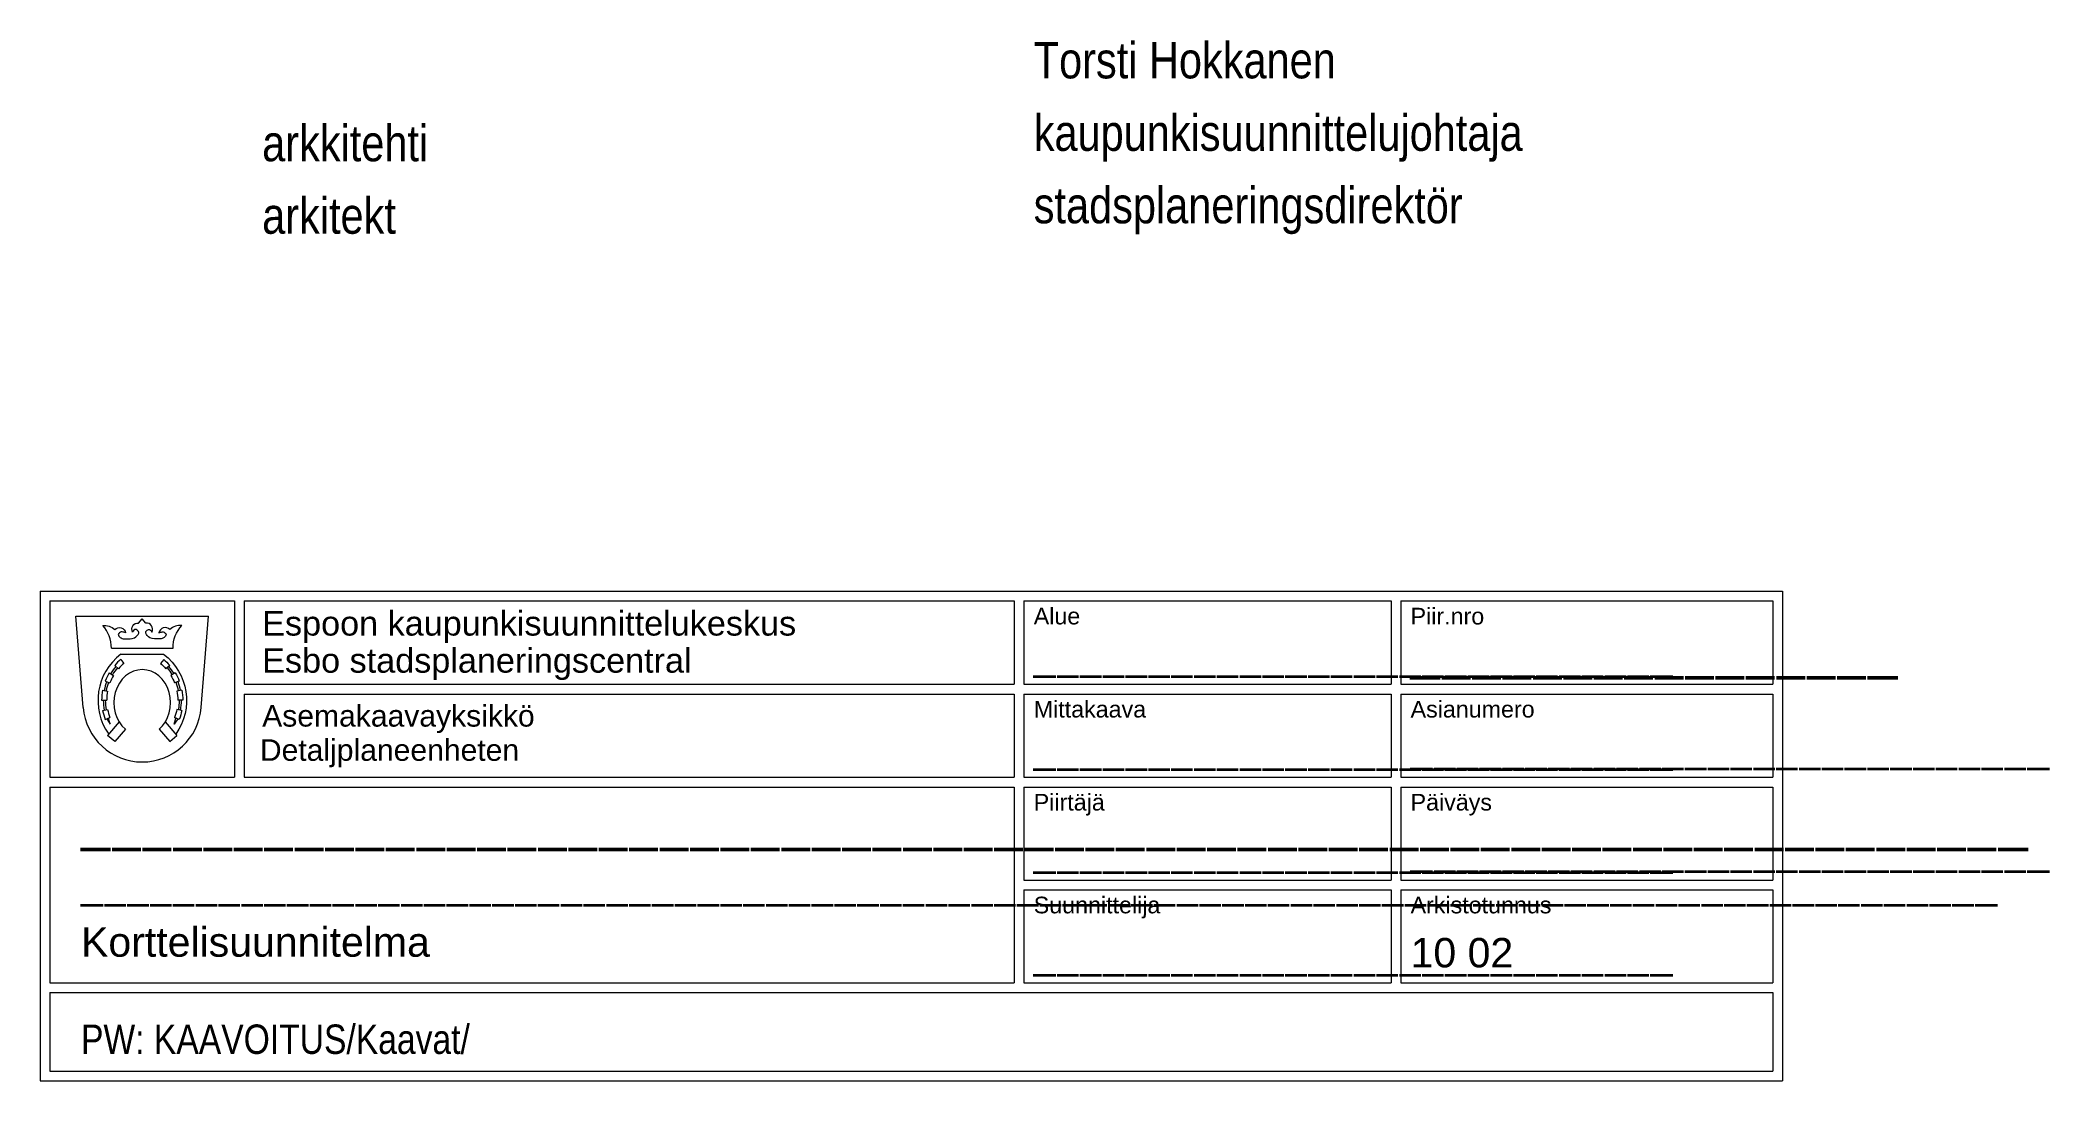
# Paper-space layout 'Layout1' of a CAD drawing. Header units: metres. Extents: x 0.229 to 0.435, y 0.014 to 0.277.
# Drawn here: x 0.2294 to 0.4347, y 0.0143 to 0.1206 of the extents above; entities outside this region: 2.
import ezdxf
from ezdxf.enums import TextEntityAlignment as Align

# ---------------------------------------------------------------- set-up
doc = ezdxf.new("R2010")
doc.units = ezdxf.units.M
doc.header["$MEASUREMENT"] = 0
doc.layers.add('AK_Maaraykset', color=7, linetype='Continuous', lineweight=0)
doc.styles.add('Style-Arial', font='arial.ttf')
doc.styles.add('Style-Arial Narrow', font='ARIALN.TTF')

psp = doc.layouts.get("Layout1")

# ---------------------------------------------------------------- linework, layer by layer
at = {"layer": 'AK_Maaraykset', "color": 7, "linetype": 'Continuous', "lineweight": 0}
for p, q in [((0.2294405423002406, 0.06433742949596297), (0.2294405423002406, 0.01433742949596297)), ((0.2294405423002406, 0.06433742949596297), (0.4074405423002406, 0.06433742949596297)), ((0.4074405423002406, 0.06433742949596297), (0.4074405423002406, 0.01433742949596297)), ((0.2304405423002406, 0.06333742949596297), (0.2492905423002406, 0.06333742949596297)), ((0.2304405423002406, 0.06333742949596297), (0.2304405423002406, 0.04533742949596297)), ((0.2330895423002406, 0.06177892949596296), (0.2466415423002406, 0.06177892949596296)), ((0.2338347423002406, 0.05246352949596297), (0.2330895423002406, 0.06177892949596296)), ((0.2458962423002407, 0.05246352949596297), (0.2466415423002406, 0.06177892949596296)), ((0.2492905423002406, 0.06333742949596297), (0.2492905423002406, 0.04533742949596297)), ((0.2502905423002406, 0.06333742949596297), (0.3289405423002406, 0.06333742949596297)), ((0.2502905423002406, 0.06333742949596297), (0.2502905423002406, 0.05483742949596297)), ((0.3289405423002406, 0.06333742949596297), (0.3289405423002406, 0.05483742949596297)), ((0.3299405423002406, 0.06333742949596297), (0.3674405423002406, 0.06333742949596297)), ((0.3299405423002406, 0.06333742949596297), (0.3299405423002406, 0.05483742949596297)), ((0.3674405423002406, 0.06333742949596297), (0.3674405423002406, 0.05483742949596297)), ((0.3684405423002406, 0.06333742949596297), (0.4064405423002406, 0.06333742949596297)), ((0.3684405423002406, 0.06333742949596297), (0.3684405423002406, 0.05483742949596297)), ((0.4064405423002406, 0.06333742949596297), (0.4064405423002406, 0.05483742949596297)), ((0.2394828423002407, 0.06108762949596296), (0.2398655423002406, 0.06152712949596296)), ((0.2402483423002406, 0.06108762949596296), (0.2398655423002406, 0.06152712949596296)), ((0.2367087423002407, 0.05851192949596297), (0.2430223423002406, 0.05851192949596297)), ((0.2376767423002406, 0.05790692949596296), (0.2420543423002406, 0.05790692949596296)), ((0.2364974423002406, 0.05600162949596298), (0.2369403423002406, 0.05573372949596296)), ((0.2370551423002407, 0.05676442949596296), (0.2374445423002406, 0.05642362949596298)), ((0.2376703423002406, 0.05736382949596297), (0.2380009423002406, 0.05696552949596297)), ((0.2420607423002406, 0.05736382949596297), (0.2417301423002406, 0.05696552949596297)), ((0.2426760423002406, 0.05676442949596296), (0.2422865423002406, 0.05642362949596298)), ((0.2432337423002407, 0.05600162949596298), (0.2427908423002406, 0.05573372949596296)), ((0.2358178423002406, 0.05423962949596296), (0.2363259423002406, 0.05414072949596297)), ((0.2360853423002406, 0.05516432949596297), (0.2365678423002406, 0.05497682949596297)), ((0.2436456423002406, 0.05516432949596297), (0.2431633423002406, 0.05497682949596297)), ((0.2439132423002406, 0.05423962949596296), (0.2434052423002406, 0.05414072949596297)), ((0.2502905423002406, 0.05483742949596297), (0.3289405423002406, 0.05483742949596297)), ((0.2502905423002406, 0.05383742949596296), (0.3289405423002406, 0.05383742949596296)), ((0.2502905423002406, 0.05383742949596296), (0.2502905423002406, 0.04533742949596297)), ((0.3289405423002406, 0.05383742949596296), (0.3289405423002406, 0.04533742949596297)), ((0.3299405423002406, 0.05483742949596297), (0.3674405423002406, 0.05483742949596297)), ((0.3299405423002406, 0.05383742949596296), (0.3674405423002406, 0.05383742949596296)), ((0.3299405423002406, 0.05383742949596296), (0.3299405423002406, 0.04533742949596297)), ((0.3674405423002406, 0.05383742949596296), (0.3674405423002406, 0.04533742949596297)), ((0.3684405423002406, 0.05483742949596297), (0.4064405423002406, 0.05483742949596297)), ((0.3684405423002406, 0.05383742949596296), (0.4064405423002406, 0.05383742949596296)), ((0.3684405423002406, 0.05383742949596296), (0.3684405423002406, 0.04533742949596297)), ((0.4064405423002406, 0.05383742949596296), (0.4064405423002406, 0.04533742949596297)), ((0.2357183423002406, 0.05319332949596296), (0.2362359423002406, 0.05319462949596297)), ((0.2358221423002407, 0.05215302949596296), (0.2363298423002407, 0.05225402949596296)), ((0.2360864423002407, 0.05124672949596298), (0.2365688423002406, 0.05143452949596296)), ((0.2365966423002407, 0.05076752949596296), (0.2364311423002406, 0.05138362949596297)), ((0.2431345423002406, 0.05076752949596296), (0.2433000423002406, 0.05138362949596297)), ((0.2436445423002406, 0.05124672949596298), (0.2431623423002407, 0.05143452949596296)), ((0.2439090423002406, 0.05215302949596296), (0.2434012423002406, 0.05225402949596296)), ((0.2440128423002406, 0.05319332949596296), (0.2434952423002406, 0.05319462949596297)), ((0.2362418423002406, 0.05131022949596297), (0.2365966423002407, 0.05076752949596296)), ((0.2375091423002406, 0.05098192949596297), (0.2363191423002406, 0.04960732949596297)), ((0.2370510423002406, 0.04897382949596297), (0.2363191423002406, 0.04960732949596297)), ((0.2381400423002406, 0.05023182949596297), (0.2370510423002406, 0.04897382949596297)), ((0.2415910423002406, 0.05023182949596297), (0.2426800423002406, 0.04897382949596297)), ((0.2422220423002406, 0.05098192949596297), (0.2434119423002406, 0.04960732949596297)), ((0.2426800423002406, 0.04897382949596297), (0.2434119423002406, 0.04960732949596297)), ((0.2434892423002406, 0.05131022949596297), (0.2431345423002406, 0.05076752949596296)), ((0.2304405423002406, 0.04533742949596297), (0.2492905423002406, 0.04533742949596297)), ((0.2502905423002406, 0.04533742949596297), (0.3289405423002406, 0.04533742949596297)), ((0.3299405423002406, 0.04533742949596297), (0.3674405423002406, 0.04533742949596297)), ((0.3684405423002406, 0.04533742949596297), (0.4064405423002406, 0.04533742949596297)), ((0.2304405423002406, 0.04433742949596297), (0.2304405423002406, 0.02433742949596297)), ((0.2304405423002406, 0.04433742949596297), (0.3289405423002406, 0.04433742949596297)), ((0.3289405423002406, 0.04433742949596297), (0.3289405423002406, 0.02433742949596297)), ((0.3299405423002406, 0.04433742949596297), (0.3674405423002406, 0.04433742949596297)), ((0.3299405423002406, 0.04433742949596297), (0.3299405423002406, 0.03483742949596297)), ((0.3674405423002406, 0.04433742949596297), (0.3674405423002406, 0.03483742949596297)), ((0.3684405423002406, 0.04433742949596297), (0.4064405423002406, 0.04433742949596297)), ((0.3684405423002406, 0.04433742949596297), (0.3684405423002406, 0.03483742949596297)), ((0.4064405423002406, 0.04433742949596297), (0.4064405423002406, 0.03483742949596297)), ((0.3299405423002406, 0.03483742949596297), (0.3674405423002406, 0.03483742949596297)), ((0.3299405423002406, 0.03383742949596297), (0.3674405423002406, 0.03383742949596297)), ((0.3299405423002406, 0.03383742949596297), (0.3299405423002406, 0.02433742949596297)), ((0.3674405423002406, 0.03383742949596297), (0.3674405423002406, 0.02433742949596297)), ((0.3684405423002406, 0.03483742949596297), (0.4064405423002406, 0.03483742949596297)), ((0.3684405423002406, 0.03383742949596297), (0.4064405423002406, 0.03383742949596297)), ((0.3684405423002406, 0.03383742949596297), (0.3684405423002406, 0.02433742949596297)), ((0.4064405423002406, 0.03383742949596297), (0.4064405423002406, 0.02433742949596297)), ((0.2304405423002406, 0.02433742949596297), (0.3289405423002406, 0.02433742949596297)), ((0.2304405423002406, 0.02333742949596296), (0.2304405423002406, 0.01533742949596297)), ((0.2304405423002406, 0.02333742949596296), (0.4064405423002406, 0.02333742949596296)), ((0.3299405423002406, 0.02433742949596297), (0.3674405423002406, 0.02433742949596297)), ((0.3684405423002406, 0.02433742949596297), (0.4064405423002406, 0.02433742949596297)), ((0.4064405423002406, 0.02333742949596296), (0.4064405423002406, 0.01533742949596297)), ((0.2304405423002406, 0.01533742949596297), (0.4064405423002406, 0.01533742949596297)), ((0.2294405423002406, 0.01433742949596297), (0.4074405423002406, 0.01433742949596297))]:
    psp.add_line(p, q, dxfattribs=at)
at = {"layer": 'AK_Maaraykset', "color": 7, "linetype": 'Continuous', "lineweight": 0, "extrusion": (0, 0, -1)}
for centre, radius, start, end in [((-0.2358903188116058, 0.05901511104268681), 0.001833065263644428, 88.02387221650817, 129.3945305498415), ((-0.2375181398754581, 0.05997627464526545), 0.000650479317314154, 44.43723886123821, 170.6564805279049), ((-0.2394289653300866, 0.06046685308346401), 0.0006231180824081599, 331.4704194701433, 94.96385835903216), ((-0.246427230691187, 0.0585603392899717), 0.003405201060360857, 359.1850555659894, 42.18644723265609), ((-0.2384426191167637, 0.05318505921061884), 0.005944797875149163, 127.4124777608474, 215.3433638719586), ((-0.2386109301167651, 0.05320696021061789), 0.00488432769505975, 129.689733316403, 138.8103638719585), ((-0.2386109301167651, 0.05320696021061789), 0.005401922798794862, 129.6904805386251, 138.8103583164029), ((-0.2386109301167651, 0.05320696021061789), 0.005031192415128185, 138.8103638719584, 148.8469138719584), ((-0.2386109301167651, 0.05320696021061789), 0.005234216098565176, 138.8103610941807, 148.8466833164029), ((-0.2386109301167651, 0.05320696021061789), 0.00488432769505975, 148.847094427514, 158.7557305386251), ((-0.2386109301167651, 0.05320696021061789), 0.005401922798794862, 148.8465055386251, 158.7557305386251), ((-0.2386109301167651, 0.05320696021061789), 0.005031192415128185, 158.7557305386251, 168.9797305386251), ((-0.2386109301167651, 0.05320696021061789), 0.00488432769505975, 168.9794388719585, 180.1454360941808), ((-0.2386109301167651, 0.05320696021061789), 0.005234216098565176, 158.7557305386251, 168.9801110941807), ((-0.2386109301167651, 0.05320696021061789), 0.005401922798794862, 168.9804027608473, 180.1456166497362), ((-0.2386109301167651, 0.05320696021061789), 0.00488432769505975, 191.2520610941807, 201.2773222052919), ((-0.2386109301167651, 0.05320696021061789), 0.005031192415128185, 180.1454916497362, 191.2517555386251), ((-0.2386109301167651, 0.05320696021061789), 0.005401922798794862, 191.2510638719585, 201.2770749830696), ((-0.2386109301167651, 0.05320696021061789), 0.005234216098565176, 180.1455638719585, 191.2513638719585)]:
    psp.add_arc(centre, radius, start, end, dxfattribs=at)
at = {"layer": 'AK_Maaraykset', "color": 7, "linetype": 'Continuous', "lineweight": 0}
for centre, radius, start, end in [((0.233303979463087, 0.0585603392899717), 0.003405201059820802, 359.1850555659894, 42.18644723265609), ((0.2403022448241874, 0.06046685308346401), 0.0006231180826800373, 331.4704194701433, 94.96385835903216), ((0.2422130702788159, 0.05997627464526545), 0.0006504793173037921, 44.43723886123819, 170.6564805279048), ((0.2438408913426742, 0.05901511104268681), 0.00183306526350882, 88.02387221650815, 129.3945305498415), ((0.2412885910375103, 0.05318505921061884), 0.005944797874097254, 127.4124777608474, 215.3433638719585), ((0.2411202800375088, 0.05320696021061789), 0.005401922797839009, 148.8465055386252, 158.7557305386251), ((0.2411202800375088, 0.05320696021061789), 0.00488432769419551, 148.847094427514, 158.7557305386252), ((0.2411202800375088, 0.05320696021061789), 0.005234216097639009, 138.8103610941807, 148.8466833164029), ((0.2411202800375088, 0.05320696021061789), 0.005031192414237938, 138.8103638719585, 148.8469138719585), ((0.2411202800375088, 0.05320696021061789), 0.005401922797839009, 129.6904805386251, 138.8103583164029), ((0.2411202800375088, 0.05320696021061789), 0.00488432769419551, 129.6897333164029, 138.8103638719585), ((0.2411202800375088, 0.05320696021061789), 0.005401922797839009, 168.9804027608474, 180.1456166497362), ((0.2411202800375088, 0.05320696021061789), 0.005234216097639009, 158.7557305386251, 168.9801110941807), ((0.2411202800375088, 0.05320696021061789), 0.005031192414237938, 158.7557305386251, 168.9797305386252), ((0.2411202800375088, 0.05320696021061789), 0.00488432769419551, 168.9794388719585, 180.1454360941807), ((0.2398656050771399, 0.05294590714636695), 0.006049999982092323, 184.57395, 355.42605), ((0.2411202800375088, 0.05320696021061789), 0.005401922797839009, 191.2510638719585, 201.2770749830696), ((0.2411202800375088, 0.05320696021061789), 0.005234216097639009, 180.1455638719585, 191.2513638719585), ((0.2411202800375088, 0.05320696021061789), 0.005031192414237938, 180.1454916497362, 191.2517555386252), ((0.2411202800375088, 0.05320696021061789), 0.00488432769419551, 191.2520610941807, 201.2773222052918)]:
    psp.add_arc(centre, radius, start, end, dxfattribs=at)
psp.add_ellipse((0.2398656050771459, 0.05294590714635503), major_axis=(0, -0.003379568495222732), ratio=0.8567864504938516, start_param=0.6383754572375269, end_param=5.644826091200377, dxfattribs=at)
for points, knots in [([(0.2381599423002406, 0.06008192949596296), (0.2380477121304696, 0.06011833927363219), (0.2379354754199731, 0.06015474263630636), (0.2378232423002406, 0.06019112949596297), (0.2376961093398834, 0.06023234700107443), (0.2375766803150799, 0.0601295164538742), (0.2374624423002406, 0.06001622949596297), (0.2374121401233479, 0.05996634609590119), (0.2374118341346645, 0.05989193738823737), (0.2374383423002406, 0.05984132949596296), (0.2374966542651328, 0.05973000358662776), (0.2375764000849331, 0.05961965499308324), (0.2377030423002406, 0.05955712949596297), (0.2378547364806221, 0.05948223540148137), (0.2380068383202203, 0.05947665230843743), (0.2381599423002406, 0.05946962949596297), (0.2384628613521483, 0.05945573473178893), (0.2387701770795035, 0.05941692169989806), (0.2390738423002406, 0.05957892949596296), (0.2392873883506003, 0.05969285800214206), (0.2394493235282164, 0.05988356307881747), (0.2395068423002406, 0.06006002949596297), (0.2395369110840475, 0.06015227991021168), (0.2394638430241309, 0.06027781930241579), (0.2393626423002406, 0.06036612949596297), (0.2392895045258958, 0.06042995128260355), (0.2391915670395375, 0.06044369020614161), (0.2391220423002406, 0.06040982949596296), (0.2390521353294988, 0.06037578262718362), (0.2389692392998289, 0.06032851234589307), (0.2389296423002406, 0.06025672949596297), (0.238913554679204, 0.06022756528406276), (0.2388975230088277, 0.06019838841244788), (0.2388814423002406, 0.06016922949596297)], [0, 0, 0, 0, 0.08267502843310957, 0.08267502843310957, 0.08267502843310957, 0.1763258254293129, 0.1763258254293129, 0.1763258254293129, 0.2175628774148201, 0.2175628774148201, 0.2175628774148201, 0.3082750589397562, 0.3082750589397562, 0.3082750589397562, 0.4169316391616139, 0.4169316391616139, 0.4169316391616139, 0.6319106897386452, 0.6319106897386452, 0.6319106897386452, 0.7830900939830425, 0.7830900939830425, 0.7830900939830425, 0.8621213504283975, 0.8621213504283975, 0.8621213504283975, 0.9192372481995658, 0.9192372481995658, 0.9192372481995658, 0.9766671563842949, 0.9766671563842949, 0.9766671563842949, 1, 1, 1, 1]), ([(0.2415712423002407, 0.06008192949596296), (0.2416834423002406, 0.06011832949596296), (0.2417956423002407, 0.06015472949596298), (0.2419078423002406, 0.06019112949596297), (0.2420349719074266, 0.06023237296923895), (0.2421544105197749, 0.06012952846330694), (0.2422686423002406, 0.06001622949596297), (0.242318937850938, 0.05996634465714862), (0.242319154712436, 0.0598919396225399), (0.2422926423002406, 0.05984132949596296), (0.2422343267279149, 0.05973000961774643), (0.2421546603128772, 0.05961966115975539), (0.2420280423002406, 0.05955712949596297), (0.2418763825182327, 0.05948223068573936), (0.2417243135256582, 0.05947665218647253), (0.2415712423002407, 0.05946962949596297), (0.2412683241010889, 0.05945573203903365), (0.2409610068439731, 0.05941691609841775), (0.2406573423002406, 0.05957892949596296), (0.2404437967259701, 0.05969286194126288), (0.2402818610722649, 0.05988356307881747), (0.2402243423002406, 0.06006002949596297), (0.2401942735164338, 0.06015227991021168), (0.2402673415763504, 0.06027781930241579), (0.2403685423002407, 0.06036612949596297), (0.2404416800745854, 0.06042995128260355), (0.2405396175609438, 0.06044369020614161), (0.2406091423002406, 0.06040982949596296), (0.2406790492709825, 0.06037578262718362), (0.2407618614632485, 0.06032850251068401), (0.2408015423002406, 0.06025672949596297), (0.2408176639830596, 0.06022756927994927), (0.2408337126367468, 0.06019841654170498), (0.2408497423002406, 0.06016922949596297)], [0, 0, 0, 0, 0.08265812251651596, 0.08265812251651596, 0.08265812251651596, 0.1763149375454696, 0.1763149375454696, 0.1763149375454696, 0.217551457445954, 0.217551457445954, 0.217551457445954, 0.3082535497716487, 0.3082535497716487, 0.3082535497716487, 0.4168941709861822, 0.4168941709861822, 0.4168941709861822, 0.6318870361916895, 0.6318870361916895, 0.6318870361916895, 0.7830761552771252, 0.7830761552771252, 0.7830761552771252, 0.8621124902984756, 0.8621124902984756, 0.8621124902984756, 0.9192320583570773, 0.9192320583570773, 0.9192320583570773, 0.9766656570076582, 0.9766656570076582, 0.9766656570076582, 1, 1, 1, 1])]:
    psp.add_open_spline(points, degree=3, knots=knots, dxfattribs=at)

# ---------------------------------------------------------------- texts
at = {"layer": 'AK_Maaraykset', "color": 7, "linetype": 'Continuous', "lineweight": 0, "style": 'Style-Arial'}
for s, height, p in [('Espoon kaupunkisuunittelukeskus', 0.005299999800000001, (0.2521181423002407, 0.2712847052304885)), ('Esbo stadsplaneringscentral', 0.005299999800000001, (0.2521181423002407, 0.2554622052304886)), ('Espoon kaupunkisuunnittelukeskus', 0.0025000002, (0.2521181423002407, 0.05980492949596296)), ('Alue', 0.0016999998, (0.3309405423002406, 0.06094502949596297)), ('Piir.nro', 0.0016999998, (0.3694405423002406, 0.06093742949596297)), ('Esbo stadsplaneringscentral', 0.0025000002, (0.2521181423002407, 0.05601426677127991)), ('Asemakaavayksikkö', 0.0022000002, (0.2521181423002407, 0.05050882949596297)), ('Mittakaava', 0.0016999998, (0.3309405423002406, 0.05143742949596296)), ('Asianumero', 0.0016999998, (0.3694405423002406, 0.05143742949596296)), ('Detaljplaneenheten', 0.0022000002, (0.2518855969098512, 0.04701422949596297)), ('Piirtäjä', 0.0016999998, (0.3309405423002406, 0.04193742949596297)), ('Päiväys', 0.0016999998, (0.3694405423002406, 0.04193742949596297)), ('Suunnittelija', 0.0016999998, (0.3309405423002406, 0.03143742949596297)), ('Arkistotunnus', 0.0016999998, (0.3694405423002406, 0.03143742949596297))]:
    psp.add_text(s, height=height, dxfattribs=at).set_placement(p)
at = {"layer": 'AK_Maaraykset', "color": 7, "linetype": 'Continuous', "lineweight": 13}
for s, style, p in [('____________________________', 'Style-Arial', (0.3309405423002406, 0.05933212949596297)), ('____________________________', 'Style-Arial', (0.3309405423002406, 0.04983212949596297)), ('____________________________', 'Style-Arial', (0.3694405423002406, 0.04992142949596297)), ('____________________________', 'Style-Arial', (0.3309405423002406, 0.03933212949596297)), ('____________________________', 'Style-Arial', (0.3694405423002406, 0.03942142949596297)), ('____________________________________________________________________________________', 'Style-Arial', (0.2336128509974978, 0.03597292181431894)), ('Korttelisuunnitelma', 'Style-Arial', (0.2336128509974978, 0.03000987181986624)), ('10 02', 'Style-Arial', (0.3694405423002406, 0.02892142949596297)), ('____________________________', 'Style-Arial', (0.3309405423002406, 0.02883212949596297)), ('PW: KAAVOITUS/Kaavat/', 'Style-Arial Narrow', (0.2336128509974978, 0.02008212949596297))]:
    psp.add_text(s, height=0.003, dxfattribs=dict(at, style=style)).set_placement(p, align=Align.TOP_LEFT)
at = {"layer": 'AK_Maaraykset', "color": 7, "linetype": 'Continuous', "lineweight": 30, "style": 'Style-Arial'}
for s, p in [('________________', (0.3694405423002406, 0.06045132969596297)), ('________________________________________________________________', (0.2336128509974978, 0.04293866803272627))]:
    psp.add_text(s, height=0.0040000002, dxfattribs=at).set_placement(p, align=Align.TOP_LEFT)
at = {"layer": 'AK_Maaraykset', "color": 7, "linetype": 'Continuous', "lineweight": 0, "char_height": 0.0037000002, "attachment_point": 7, "line_spacing_factor": 1.2, "style": 'Style-Arial Narrow'}
for s, insert in [('Torsti Hokkanen \\Pkaupunkisuunnittelujohtaja\\Pstadsplaneringsdirektör ', (0.3309405423002406, 0.1007888572382135)), ('\\Parkkitehti \\Parkitekt ', (0.2521181423002407, 0.1007888572382135))]:
    psp.add_mtext(s, dxfattribs=dict(at, insert=insert))

doc.saveas('drawing.dxf')
